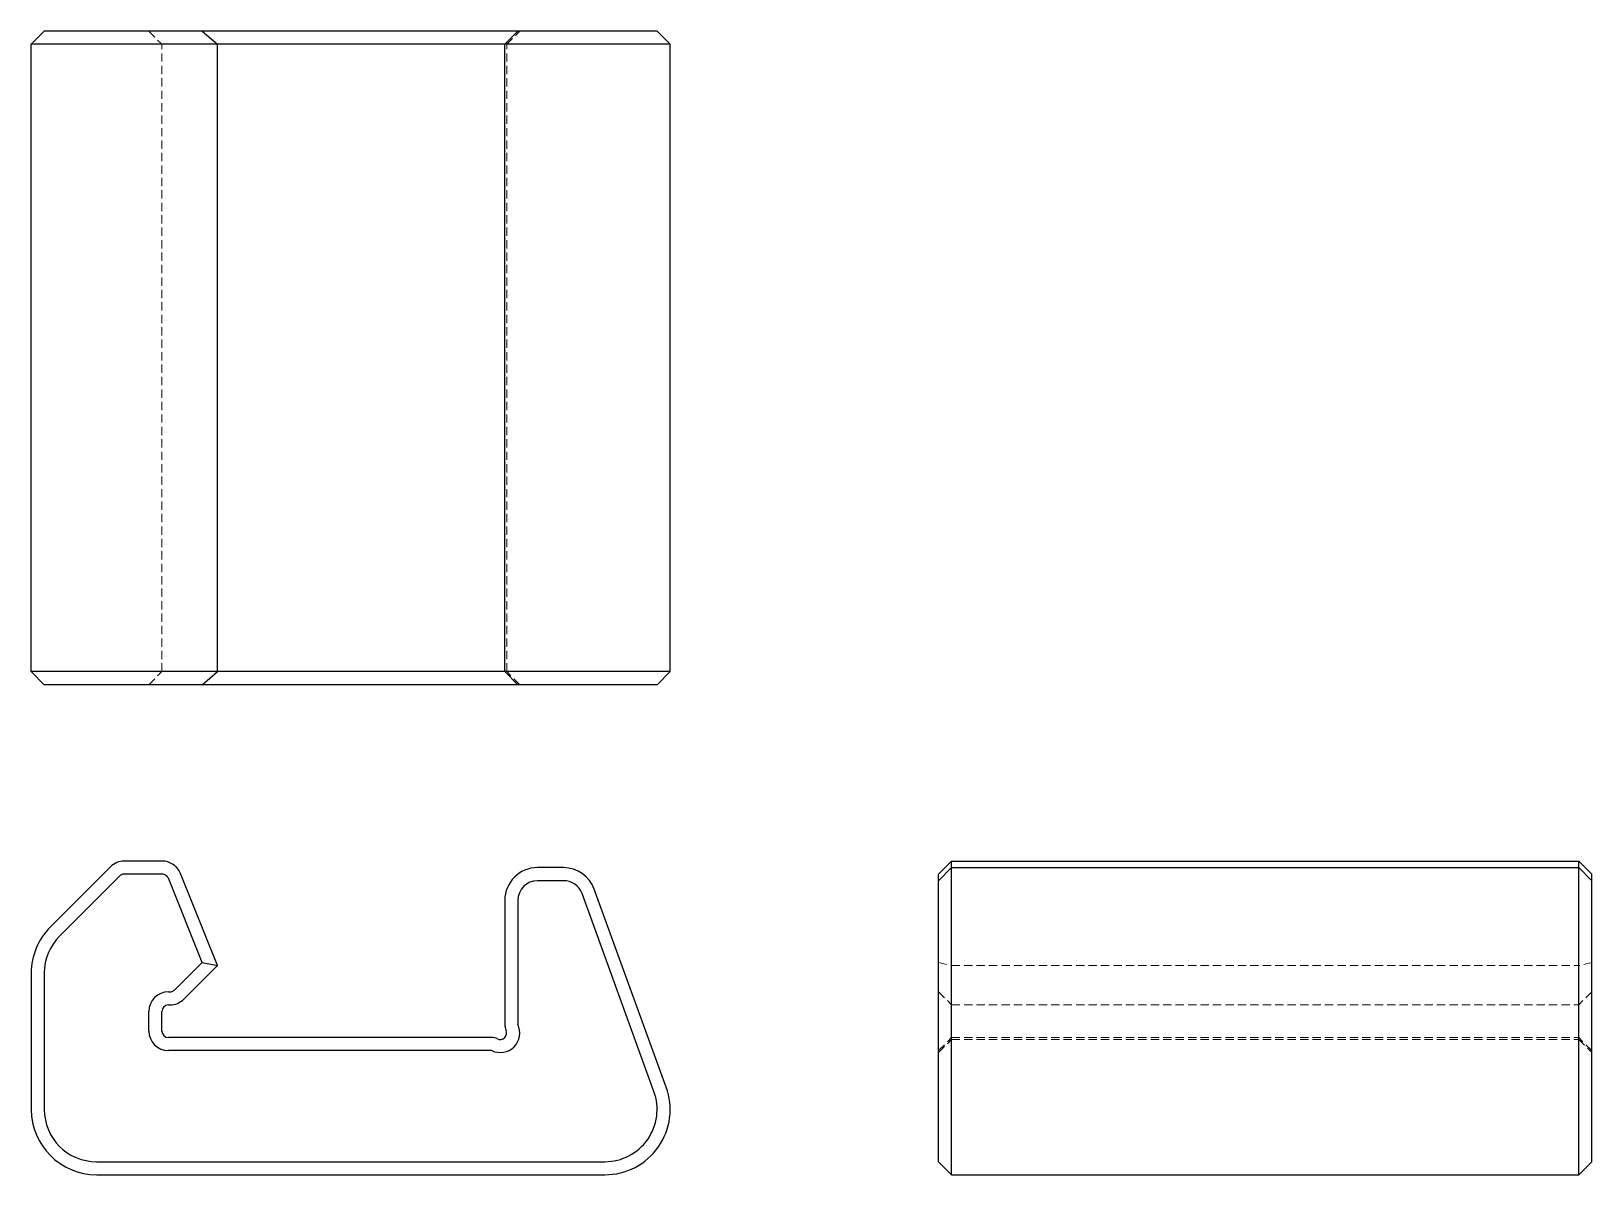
# Model space of a CAD drawing. Header units: millimetres. Extents: x 34 to 273, y 33 to 208.
import ezdxf

# ---------------------------------------------------------------- set-up
doc = ezdxf.new("R2010")
doc.units = ezdxf.units.MM
doc.linetypes.add('HIDDEN', pattern=[1.905, 1.27, -0.635])

msp = doc.modelspace()

# ---------------------------------------------------------------- linework, layer by layer
at = {"color": 7, "linetype": 'Continuous', "lineweight": 25}
for p, q in [((36.09, 208), (34.09, 206)), ((38.43, 208), (36.09, 208)), ((47.62, 208), (38.43, 208)), ((48.33, 208), (47.62, 208)), ((54.16, 208), (48.33, 208)), ((60.24, 208), (55.08, 208)), ((60.24, 208), (62.59, 206)), ((104.59, 208), (60.24, 208)), ((108.59, 208), (104.59, 208)), ((108.59, 208), (106.59, 206)), ((111.59, 208), (108.59, 208)), ((115.59, 208), (111.59, 208)), ((118.41, 208), (115.59, 208)), ((129.43, 208), (118.41, 208)), ((129.91, 208), (129.43, 208)), ((131.91, 206), (129.91, 208)), ((37.02, 206), (34.09, 206)), ((34.09, 110), (34.09, 206)), ((46.21, 206), (37.02, 206)), ((48.33, 206), (46.21, 206)), ((54.16, 206), (48.33, 206)), ((62.59, 206), (56.94, 206)), ((62.59, 110), (62.59, 206)), ((104.59, 206), (62.59, 206)), ((105.45, 206), (104.59, 206)), ((106.59, 206), (105.45, 206)), ((111.59, 206), (106.59, 206)), ((106.59, 110), (106.59, 206)), ((115.59, 206), (111.59, 206)), ((120.28, 206), (115.59, 206)), ((131.31, 206), (120.28, 206)), ((131.91, 206), (131.31, 206)), ((131.91, 110), (131.91, 206)), ((37.02, 110), (34.09, 110)), ((36.09, 108), (34.09, 110)), ((46.21, 110), (37.02, 110)), ((48.33, 110), (46.21, 110)), ((54.16, 110), (48.33, 110)), ((62.59, 110), (56.94, 110)), ((60.24, 108), (62.59, 110)), ((104.59, 110), (62.59, 110)), ((105.45, 110), (104.59, 110)), ((106.59, 110), (105.45, 110)), ((111.59, 110), (106.59, 110)), ((108.59, 108), (106.59, 110)), ((115.59, 110), (111.59, 110)), ((120.28, 110), (115.59, 110)), ((131.31, 110), (120.28, 110)), ((129.91, 108), (131.91, 110)), ((131.91, 110), (131.31, 110)), ((38.43, 108), (36.09, 108)), ((47.62, 108), (38.43, 108)), ((48.33, 108), (47.62, 108)), ((54.16, 108), (48.33, 108)), ((60.24, 108), (55.08, 108)), ((104.59, 108), (60.24, 108)), ((108.59, 108), (104.59, 108)), ((111.59, 108), (108.59, 108)), ((115.59, 108), (111.59, 108)), ((118.41, 108), (115.59, 108)), ((129.43, 108), (118.41, 108)), ((129.91, 108), (129.43, 108)), ((46.21, 80.12), (37.02, 70.93)), ((54.16, 81), (48.33, 81)), ((54.16, 79), (48.33, 79)), ((62.59, 65), (56.94, 79.11)), ((115.59, 80), (111.59, 80)), ((173, 79), (175, 81)), ((173, 78), (175, 80)), ((175, 81), (271, 81)), ((175, 76.71), (175, 80)), ((175, 80), (271, 80)), ((273, 79), (271, 81)), ((271, 76.71), (271, 80)), ((273, 78), (271, 80)), ((47.62, 78.71), (38.43, 69.51)), ((60.24, 65.48), (55.08, 78.37)), ((115.59, 78), (111.59, 78)), ((131.31, 46.42), (120.28, 76.71)), ((173, 78), (173, 78.37)), ((173, 76.02), (173, 78)), ((175, 46.42), (175, 76.71)), ((271, 46.42), (271, 76.71)), ((273, 78), (273, 78.37)), ((273, 76.02), (273, 78)), ((106.59, 75), (106.59, 56)), ((108.59, 75), (108.59, 56)), ((129.43, 45.73), (118.41, 76.02)), ((173, 45.73), (173, 76.02)), ((273, 45.73), (273, 76.02)), ((56.05, 61.29), (60.24, 65.48)), ((57.47, 59.88), (62.59, 65)), ((60.24, 65.48), (62.59, 65)), ((34.09, 63.86), (34.09, 43)), ((36.09, 63.86), (36.09, 43)), ((55.09, 61), (55.34, 61)), ((52.09, 55), (52.09, 58)), ((54.09, 55), (54.09, 58)), ((55.09, 59), (55.34, 59)), ((104.59, 54), (55.09, 54)), ((104.59, 52), (55.09, 52)), ((173, 35), (173, 45.73)), ((175, 33), (175, 46.42)), ((271, 33), (271, 46.42)), ((273, 35), (273, 45.73)), ((44.09, 35), (121.91, 35)), ((173, 35), (175, 33)), ((273, 35), (271, 33)), ((44.09, 33), (121.91, 33)), ((175, 33), (271, 33))]:
    msp.add_line(p, q, dxfattribs=at)
at = {"color": 7, "linetype": 'HIDDEN', "lineweight": 18}
for p, q in [((52.09, 208), (54.09, 206)), ((106.88, 206), (108.88, 208)), ((54.09, 110), (54.09, 206)), ((106.88, 110), (106.88, 206)), ((52.09, 108), (54.09, 110)), ((108.88, 108), (106.88, 110)), ((173, 65.48), (175, 65)), ((175, 65), (271, 65)), ((273, 65.48), (271, 65)), ((173, 61), (175, 59)), ((273, 61), (271, 59)), ((175, 59), (271, 59)), ((173, 52), (175, 54)), ((173, 51.71), (175, 53.71)), ((175, 54), (271, 54)), ((175, 53.71), (271, 53.71)), ((273, 52), (271, 54)), ((271, 53.71), (273, 51.71))]:
    msp.add_line(p, q, dxfattribs=at)
at = {"color": 7, "linetype": 'Continuous', "lineweight": 25}
for centre, radius, start, end in [((48.33, 78), 3, 90, 135), ((48.33, 78), 1, 90, 135), ((111.59, 75), 5, 90, 180), ((115.59, 75), 5, 20, 90), ((111.59, 75), 3, 90, 180), ((115.59, 75), 3, 20, 90), ((44.09, 63.86), 10, 135, 180), ((44.09, 63.86), 8, 135, 180), ((55.09, 58), 3, 90, 180), ((55.34, 62), 1, 270, 315), ((55.34, 62), 3, 270, 315), ((55.09, 58), 1, 90, 180), ((55.09, 55), 3, 180, 270), ((55.09, 55), 1, 180, 270), ((105.88, 54.71), 3, 244.4712, 25.5288), ((105.88, 54.71), 1, 244.4712, 25.5288), ((108.59, 56), 2, 180, 205.5288), ((104.59, 52), 2, 64.4712, 90), ((121.91, 43), 10, 270, 20), ((121.91, 43), 8, 270, 20), ((44.09, 43), 10, 180, 270), ((44.09, 43), 8, 180, 270)]:
    msp.add_arc(centre, radius, start, end, dxfattribs=at)
for points, knots in [([(55.08, 208), (55.02, 208), (54.89, 208), (54.63, 208), (54.54, 208), (54.35, 208), (54.25, 208), (54.16, 208)], [0, 0, 0, 0, 0.5, 0.5, 0.75, 0.75, 1, 1, 1, 1]), ([(56.94, 206), (56.72, 206), (56.33, 206), (55.35, 206), (54.75, 206), (54.16, 206)], [0, 0, 0, 0, 0.5, 0.5, 1, 1, 1, 1]), ([(56.94, 110), (56.84, 110), (56.69, 110), (56.32, 110), (56.09, 110), (55.58, 110), (55.3, 110), (54.73, 110), (54.44, 110), (54.16, 110)], [0, 0, 0, 0, 0.25, 0.25, 0.5, 0.5, 0.75, 0.75, 1, 1, 1, 1]), ([(55.08, 108), (55.02, 108), (54.89, 108), (54.63, 108), (54.54, 108), (54.35, 108), (54.25, 108), (54.16, 108)], [0, 0, 0, 0, 0.5, 0.5, 0.75, 0.75, 1, 1, 1, 1]), ([(56.94, 79.11), (56.84, 79.37), (56.69, 79.63), (56.32, 80.1), (56.09, 80.31), (55.58, 80.65), (55.3, 80.79), (54.73, 80.96), (54.44, 81), (54.16, 81)], [0, 0, 0, 0, 0.25, 0.25, 0.5, 0.5, 0.75, 0.75, 1, 1, 1, 1]), ([(55.08, 78.37), (55.02, 78.54), (54.89, 78.71), (54.63, 78.88), (54.54, 78.93), (54.35, 78.99), (54.25, 79), (54.16, 79)], [0, 0, 0, 0, 0.5, 0.5, 0.75, 0.75, 1, 1, 1, 1]), ([(173, 78.37), (173, 78.54), (173, 78.71), (173, 78.88), (173, 78.93), (173, 78.99), (173, 79), (173, 79)], [0, 0, 0, 0, 0.5, 0.5, 0.75, 0.75, 1, 1, 1, 1]), ([(175, 80.12), (175, 80.25), (175, 80.59), (175, 80.92), (175, 80.97), (175, 81)], [0, 0, 0, 0, 0.232281, 0.61614, 1, 1, 1, 1]), ([(271, 80.12), (271, 80.25), (271, 80.59), (271, 80.92), (271, 80.97), (271, 81)], [0, 0, 0, 0, 0.232281, 0.61614, 1, 1, 1, 1]), ([(273, 78.37), (273, 78.54), (273, 78.71), (273, 78.88), (273, 78.93), (273, 78.99), (273, 79), (273, 79)], [0, 0, 0, 0, 0.5, 0.5, 0.75, 0.75, 1, 1, 1, 1])]:
    msp.add_open_spline(points, degree=3, knots=knots, dxfattribs=at)

doc.saveas('drawing.dxf')
